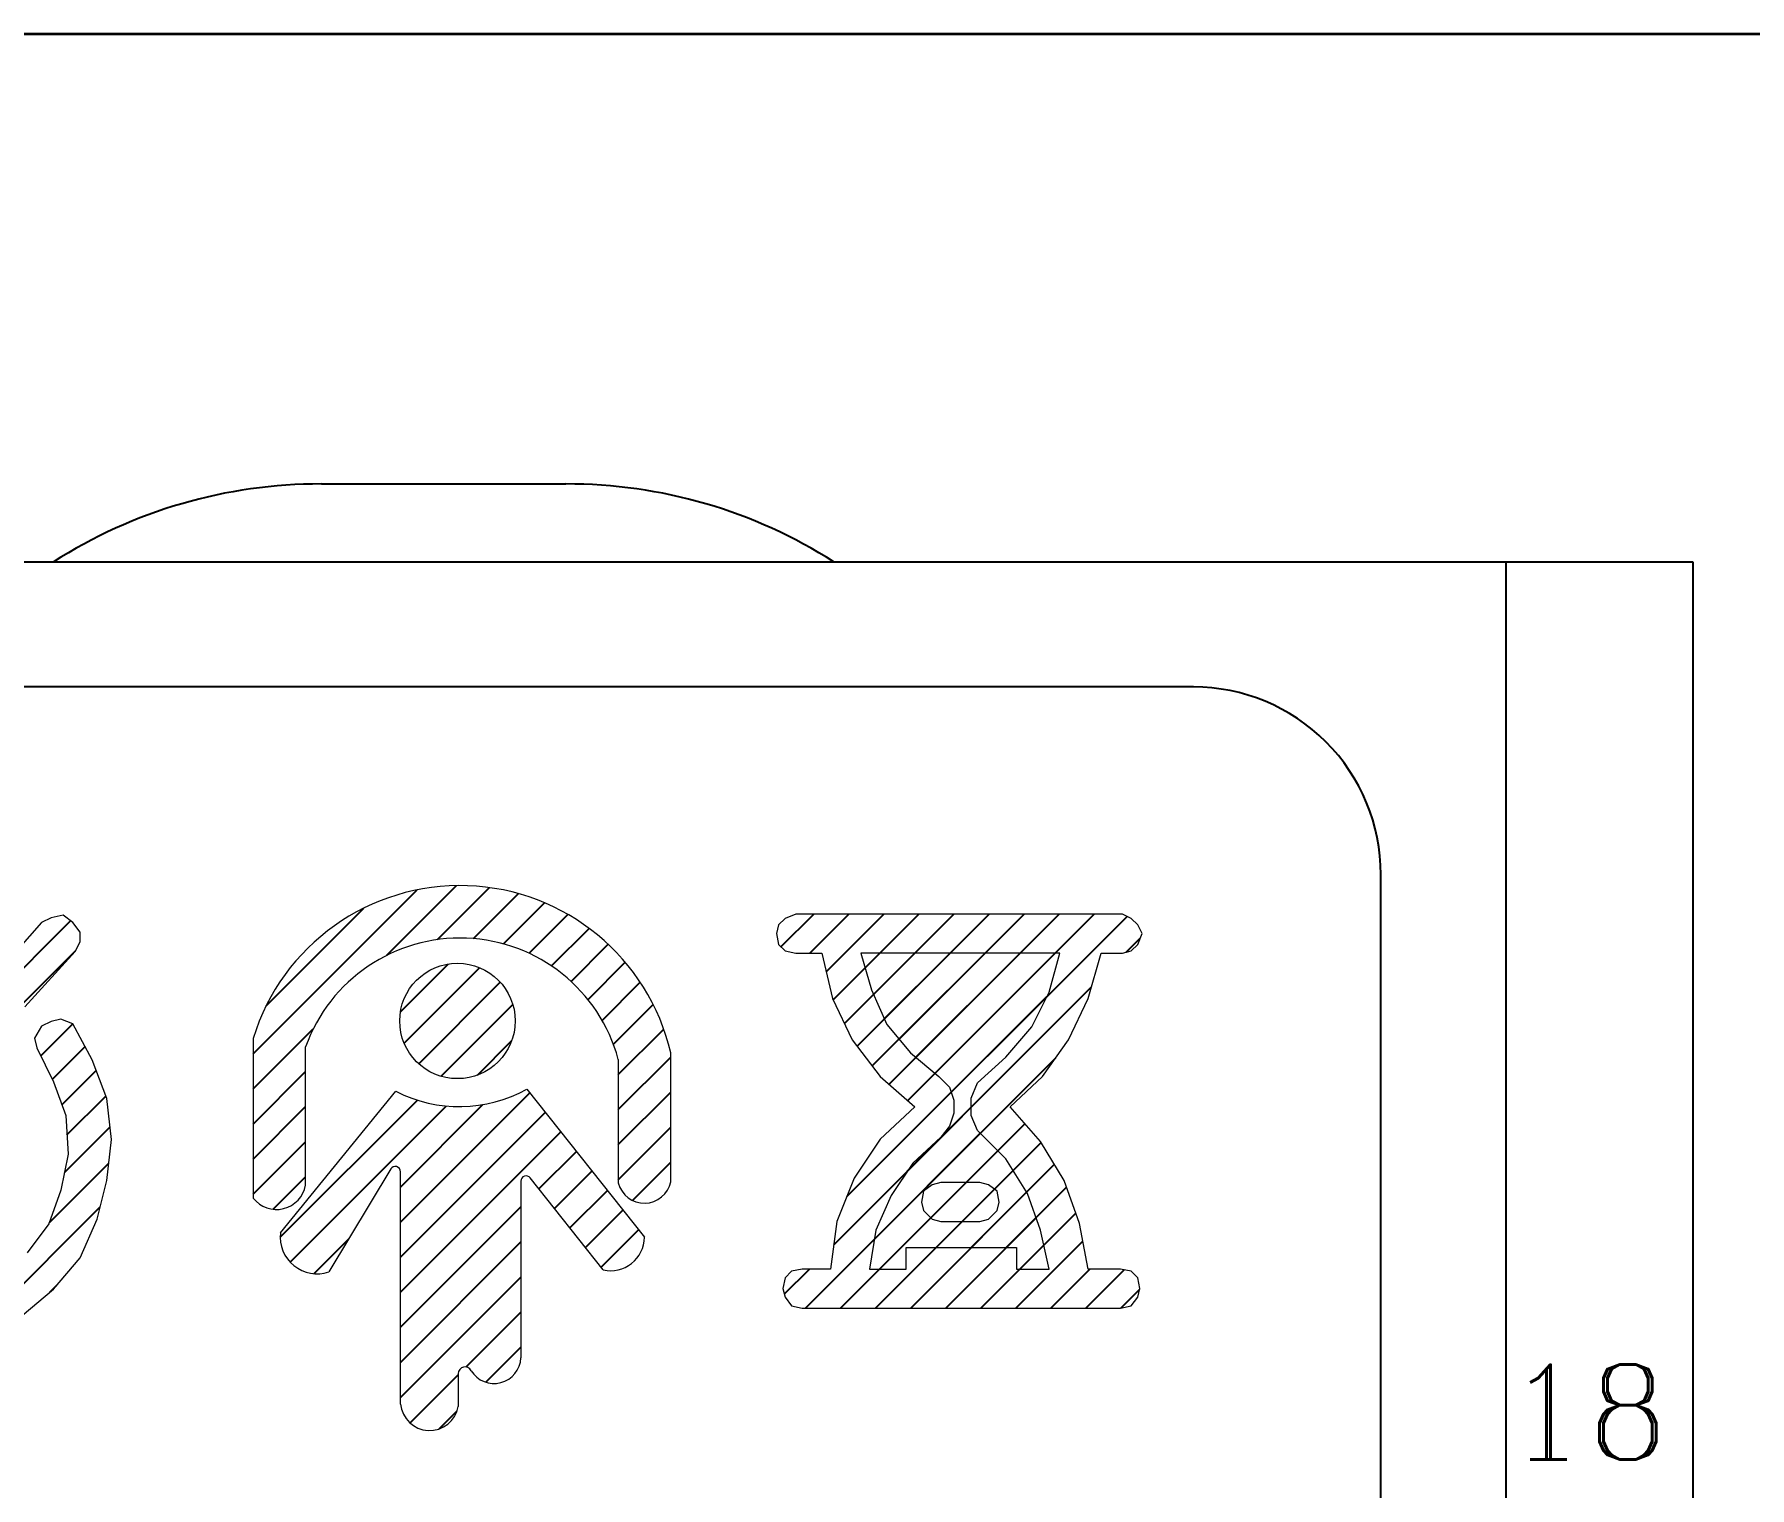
# Paper-space layout 'SW_Model_1' of a CAD drawing. Header units: millimetres. Extents: x 625 to 800, y 257 to 308.
# Drawn here: x 669.86 to 680.84, y 298.94 to 308.25 of the extents above; entities that cross this region are included whole.
import ezdxf

# ---------------------------------------------------------------- set-up
doc = ezdxf.new("R2010")
doc.units = ezdxf.units.MM
doc.layers.add('剖面线层1', color=4, linetype='Continuous')
doc.layers.add('粗实线层', color=7, linetype='Continuous', lineweight=25)
doc.styles.add('SLDTEXTSTYLE28', font='ROMANC')
pattern_1 = [(45, (0, 0), (-0.1122532015133644, 0.1122532015133644), [])]

psp = doc.layouts.new('SW_Model_1')

# ---------------------------------------------------------------- hatches: boundary and pattern name
at = {"layer": '剖面线层1'}
h = psp.add_hatch(dxfattribs=at)
h.set_pattern_fill('ANSI31', color=256, scale=0.05, style=0)
h.set_pattern_definition(pattern_1)
edge = h.paths.add_edge_path(flags=0)
edge.add_arc((672.5808559435153, 301.4112266116572), 1.049478072883991, 15.071295614240626, 160.3554940571211, ccw=False)
edge.add_line((673.5942351388941, 301.6841127268004), (673.5942351388941, 300.8924534734413))
edge.add_arc((673.76133738927, 300.9356080392299), 0.1725846998696723, 194.4803891999881, 348.1692289331917)
edge.add_line((673.9302559451359, 300.9002244256032), (673.9302559451359, 301.7254347905427))
edge.add_arc((672.5808559435153, 301.4112266116572), 1.385498879123334, 13.10777206546613, 162.9232961938481)
edge.add_line((671.2564402584186, 301.8180806851549), (671.2564402584185, 300.7955130057046))
edge.add_arc((671.4057911882776, 300.9125801847508), 0.18976412901185, 218.0907552798015, 349.6390315352145)
edge.add_line((671.5924610646604, 300.8784512833496), (671.5924610646604, 301.7640435456579))
h = psp.add_hatch(dxfattribs=at)
h.set_pattern_fill('ANSI31', color=256, scale=0.05, style=0)
h.set_pattern_definition(pattern_1)
h.paths.add_polyline_path([(669.0525434486145, 299.7808335794921), (669.3150234755916, 299.8271536271617), (669.5620639729788, 299.9043534634609), (669.7782239522867, 300.0433136064694), (669.9789444020042, 300.2131539028325), (670.1487843336425, 300.4138739878254), (670.2568646880213, 300.6609144852125), (670.3186246300056, 300.9079546178748), (670.3495047833603, 301.1704350095769), (670.3186246300056, 301.4329150365541), (670.2259845346666, 301.6799555339413), (670.1024642859732, 301.9115557722887), (670.0252644496738, 301.9424355609187), (669.9635041429646, 301.9269956666037), (669.9017442009801, 301.8961155132491), (669.8554241533108, 301.8189156769498), (669.8708640476257, 301.7571553702406), (669.9789444020042, 301.5409953909329), (670.0561442383035, 301.3248350469003), (670.0715844973432, 301.0777949142379), (670.0252644496738, 300.8461946758904), (669.9480642486498, 300.6300343318579), (669.8091041056412, 300.4447541411799), (669.6392638092781, 300.2749138448169), (669.4385437242853, 300.1513939608481), (669.2223833802528, 300.0896336541389), (668.9907831419052, 300.0587538655091), (668.759182903558, 300.0896336541389), (668.5275826652104, 300.166833855163), (668.3268625802177, 300.2903541038566), (668.1724625428942, 300.4601940354949), (668.0335023998856, 300.6609144852125), (667.9563021988616, 300.8770744645203), (667.925422045507, 301.1086747028677), (667.9563021988616, 301.3402749412151), (668.0335023998856, 301.5718751795627), (668.1415823895395, 301.7725956292803), (668.3114226859026, 301.9424355609187), (668.4967028765807, 302.081395703927), (668.728303114928, 302.1585959049511), (668.9599033532756, 302.1894760583058), (669.1915035916229, 302.1740357992661), (669.4076635709308, 302.1122758572816), (669.6238239149633, 302.0041958676277), (669.6855838569477, 301.9733157142732), (669.7473441636569, 301.988755608588), (669.7936642113262, 302.0196357619427), (670.1179045450128, 302.3747562489837), (670.1487843336425, 302.4365161909681), (670.1487843336425, 302.4982761329525), (670.1024642859732, 302.5600364396616), (670.0407043439888, 302.6063564873311), (669.9635041429646, 302.5909162282915), (669.9017442009801, 302.5600364396616), (669.6701439626328, 302.2975560479596), (669.4385437242853, 302.4056360376135), (669.1760633325832, 302.4673963443227), (668.9135833056062, 302.4673963443227), (668.6665428082188, 302.4365161909681), (668.4195026755566, 302.3438760956291), (668.1879024372089, 302.2049159526206), (668.0026222465311, 302.0196357619427), (667.8482222092077, 301.8189156769498), (667.724701960514, 301.5718751795627), (667.6629420185297, 301.3248350469003), (667.6629420185297, 301.0623546551982), (667.6938218071596, 300.7998746282209), (667.7864619024987, 300.5528341308338), (667.9099821511921, 300.336674151526), (668.0952623418701, 300.1359537018084), (668.2959824268629, 299.981553664485), (668.5430229242501, 299.8734736748311), (668.7900630569125, 299.796273473807)], flags=0)
h = psp.add_hatch(dxfattribs=at)
h.set_pattern_fill('ANSI31', color=256, scale=0.05, style=0)
h.set_pattern_definition(pattern_1)
h.paths.add_polyline_path([(676.8789948887103, 302.3781220902783), (676.9205674522696, 302.4196946538377), (676.9482826037569, 302.4889823688842), (676.9205674522696, 302.5444123445156), (676.8789948887103, 302.5859849080749), (676.8235649130789, 302.6137000595621), (674.7310793230407, 302.6137000595621), (674.6617916079941, 302.5859849080749), (674.6202190444349, 302.5444123445156), (674.6063616323628, 302.4889823688842), (674.6202190444349, 302.4196946538377), (674.6617916079941, 302.3781220902783), (674.7310793230407, 302.3642646782062), (674.897369577278, 302.3642646782062), (674.9666569649816, 302.0732567332909), (675.0913746556595, 301.8099639398629), (675.2715226493118, 301.5743859705791), (675.4932428791806, 301.3803805648546), (675.2715226493118, 301.172517747058), (675.1052323950746, 300.923082365702), (674.9943721164686, 300.645932160202), (674.9527995529095, 300.3410664758715), (674.7726518866, 300.3410664758715), (674.7033641715534, 300.3272090637994), (674.6617916079941, 300.2856365002402), (674.6479341959221, 300.2163487851936), (674.6617916079941, 300.1609188095621), (674.7033641715534, 300.1054888339307), (674.7726518866, 300.0916310945155), (676.8097075010068, 300.0916310945155), (676.8789948887103, 300.1054888339307), (676.9205674522696, 300.1609188095621), (676.9344251916847, 300.2163487851936), (676.9205674522696, 300.2856365002402), (676.8789948887103, 300.3272090637994), (676.8097075010068, 300.3410664758715), (676.6018446832102, 300.3410664758715), (676.5464143802358, 300.6320744207868), (676.4494118410449, 300.9092249536299), (676.2969789988798, 301.1586603349859), (676.1029739204984, 301.3803805648546), (676.3108367382949, 301.5743859705791), (676.4771269925322, 301.8099639398629), (676.6018446832102, 302.0732567332909), (676.6849898103288, 302.3642646782062), (676.8235649130789, 302.3642646782062)], flags=0)
h = psp.add_hatch(dxfattribs=at)
h.set_pattern_fill('ANSI31', color=256, scale=0.05, style=0)
h.set_pattern_definition(pattern_1)
h.paths.add_polyline_path([(675.8951111027019, 301.2279480500324), (675.8535385391423, 301.3249505892231), (675.8535385391423, 301.435810867829), (675.8951111027019, 301.5328134070197), (676.075258769011, 301.6991036612571), (676.2415490232484, 301.8931090669815), (676.3524093018542, 302.1148292968502), (676.4216966895578, 302.3642646782062), (675.1468049586339, 302.3642646782062), (675.2160923463374, 302.1286867089224), (675.3130952128712, 301.9069664790537), (675.4655277276934, 301.7268188127443), (675.6456757213458, 301.5743859705791), (675.7149631090492, 301.5050982555325), (675.7426782605365, 301.4219531284139), (675.7426782605365, 301.3388080012952), (675.7149631090492, 301.2556628741766), (675.6595331334179, 301.1863754864731), (675.4793854671084, 301.0200852322358), (675.3408100370153, 300.8122224144392), (675.2438074978247, 300.5905018572275), (675.2022349342652, 300.3410664758715), (675.4378129035491, 300.3410664758715), (675.4378129035491, 300.4796419059646), (676.1445464840576, 300.4796419059646), (676.1445464840576, 300.3410664758715), (676.3524093018542, 300.3410664758715), (676.2969789988798, 300.5905018572275), (676.2138338717612, 300.8260798265113), (676.075258769011, 301.04780005638)], flags=0)
h = psp.add_hatch(dxfattribs=at)
h.set_pattern_fill('ANSI31', color=256, scale=0.05, style=0)
h.set_pattern_definition(pattern_1)
edge = h.paths.add_edge_path(flags=0)
edge.add_arc((672.564528945239, 301.9302276459504), 0.3696179219998541, 0, 360)
h = psp.add_hatch(dxfattribs=at)
h.set_pattern_fill('ANSI31', color=256, scale=0.05, style=0)
h.set_pattern_definition(pattern_1)
edge = h.paths.add_edge_path(flags=0)
edge.add_arc((672.3857747707793, 299.4942983358012), 0.1867996254349615, 185.2855954899061, 349.5358756094223, ccw=False)
edge.add_line((672.1997694380401, 299.4770903070012), (672.1997694380401, 300.9647074363781))
edge.add_arc((672.1661673574158, 300.9647074363781), 0.03360208062416525, 0, 148.9771423613794)
edge.add_line((672.137371659175, 300.9820252764598), (671.7409149736094, 300.3228063998931))
edge.add_arc((671.6660000844284, 300.5475209994851), 0.2368731556989251, 173.6651875788878, 288.4372487317426, ccw=False)
edge.add_line((671.430573252917, 300.573657160168), (672.1707123207718, 301.4793279231669))
edge.add_arc((672.5774811744519, 302.2774993475879), 0.8958451445905984, 242.9954297044865, 298.8351877357564)
edge.add_line((673.0095399057608, 301.4927294604321), (673.7615349225384, 300.5444586427395))
edge.add_arc((673.5450939797535, 300.5469977761327), 0.2164558359389542, 257.5021626039267, 359.32787691718454, ccw=False)
edge.add_line((673.4982523385893, 300.3356710396201), (673.030591061606, 300.9253950825116))
edge.add_arc((673.004262803211, 300.9045163221997), 0.03360208062414521, 38.4150197604494, 180.0000000000977)
edge.add_line((672.9706607225868, 300.9045163221996), (672.9706607225868, 299.7731512188526))
edge.add_arc((672.7986593528997, 299.7808358051024), 0.1721729480495696, 211.7384143822844, 357.44187062673575, ccw=False)
edge.add_arc((672.6130543240964, 299.6711630321849), 0.04358792694860052, 25.99252303105424, 179.5573014940982)
edge.add_line((672.5694676982306, 299.6714998129793), (672.5694676982306, 299.4603718201085))
h = psp.add_hatch(dxfattribs=at)
h.set_pattern_fill('ANSI31', color=256, scale=0.05, style=0)
h.set_pattern_definition(pattern_1)
h.paths.add_polyline_path([(675.6595331334179, 300.8953675415579), (675.6041031577865, 300.8815098021427), (675.5486728548121, 300.8399372385833), (675.53481544274, 300.7706498508798), (675.5486728548121, 300.7152195479054), (675.6041031577865, 300.659789572274), (675.6595331334179, 300.645932160202), (675.9089685147737, 300.645932160202), (675.9643984904053, 300.659789572274), (676.0198287933797, 300.7152195479054), (676.0336862054518, 300.7706498508798), (676.0198287933797, 300.8399372385833), (675.9643984904053, 300.8815098021427), (675.9089685147737, 300.8953675415579)], flags=0)

# ---------------------------------------------------------------- linework, layer by layer
at = {"lineweight": 35}
psp.add_line((698.1165889992873, 308.2477880661006), (624.8550733625801, 308.2477880661006), dxfattribs=at)
at = {"color": 179, "linetype": 'Continuous', "lineweight": 25}
psp.add_line((671.6933571691535, 305.3684234858459), (673.2594231574946, 305.3684234858459), dxfattribs=at)
at = {"color": 7, "linetype": 'Continuous', "lineweight": 25}
for p, q in [((679.2763902534763, 304.8684242905088), (665.6763900731725, 304.8684242905088)), ((680.4763905433039, 304.8684242905088), (679.2763902534763, 304.8684242905088)), ((679.2763902534763, 304.8684242905088), (679.2763902534763, 276.8684234262416)), ((680.4763905433039, 276.8684234262416), (680.4763905433039, 304.8684242905088)), ((677.2763902534763, 304.0684242905088), (667.6763900731727, 304.0684242905088)), ((678.4763902534763, 278.8684234262415), (678.4763902534763, 302.8684242905088))]:
    psp.add_line(p, q, dxfattribs=at)
at = {"color": 7, "linetype": 'Continuous', "lineweight": 18}
for p, q in [((669.9635041429646, 302.5909162282915), (669.9017442009801, 302.5600364396616)), ((669.9635041429646, 302.5909162282915), (669.9017442009801, 302.5600364396616)), ((670.0407043439888, 302.6063564873311), (669.9635041429646, 302.5909162282915)), ((670.0407043439888, 302.6063564873311), (669.9635041429646, 302.5909162282915)), ((670.1024642859732, 302.5600364396616), (670.0407043439888, 302.6063564873311)), ((670.1024642859732, 302.5600364396616), (670.0407043439888, 302.6063564873311)), ((674.6617916079941, 302.5859849080749), (674.6202190444349, 302.5444123445156)), ((674.6617916079941, 302.5859849080749), (674.6202190444349, 302.5444123445156)), ((674.7310793230407, 302.6137000595621), (674.6617916079941, 302.5859849080749)), ((674.7310793230407, 302.6137000595621), (674.6617916079941, 302.5859849080749)), ((676.8235649130789, 302.6137000595621), (674.7310793230407, 302.6137000595621)), ((676.8235649130789, 302.6137000595621), (674.7310793230407, 302.6137000595621)), ((676.8789948887103, 302.5859849080749), (676.8235649130789, 302.6137000595621)), ((676.8789948887103, 302.5859849080749), (676.8235649130789, 302.6137000595621)), ((676.9205674522696, 302.5444123445156), (676.8789948887103, 302.5859849080749)), ((676.9205674522696, 302.5444123445156), (676.8789948887103, 302.5859849080749)), ((669.9017442009801, 302.5600364396616), (669.6701439626328, 302.2975560479596)), ((669.9017442009801, 302.5600364396616), (669.6701439626328, 302.2975560479596)), ((670.1487843336425, 302.4982761329525), (670.1024642859732, 302.5600364396616)), ((670.1487843336425, 302.4982761329525), (670.1024642859732, 302.5600364396616)), ((670.1487843336425, 302.4365161909681), (670.1487843336425, 302.4982761329525)), ((670.1487843336425, 302.4365161909681), (670.1487843336425, 302.4982761329525)), ((674.6202190444349, 302.5444123445156), (674.6063616323628, 302.4889823688842)), ((674.6202190444349, 302.5444123445156), (674.6063616323628, 302.4889823688842)), ((674.6063616323628, 302.4889823688842), (674.6202190444349, 302.4196946538377)), ((674.6063616323628, 302.4889823688842), (674.6202190444349, 302.4196946538377)), ((676.9482826037569, 302.4889823688842), (676.9205674522696, 302.5444123445156)), ((676.9482826037569, 302.4889823688842), (676.9205674522696, 302.5444123445156)), ((676.9205674522696, 302.4196946538377), (676.9482826037569, 302.4889823688842)), ((676.9205674522696, 302.4196946538377), (676.9482826037569, 302.4889823688842)), ((669.7936642113262, 302.0196357619427), (670.1179045450128, 302.3747562489837)), ((669.7936642113262, 302.0196357619427), (670.1179045450128, 302.3747562489837)), ((670.1179045450128, 302.3747562489837), (670.1487843336425, 302.4365161909681)), ((670.1179045450128, 302.3747562489837), (670.1487843336425, 302.4365161909681)), ((674.6202190444349, 302.4196946538377), (674.6617916079941, 302.3781220902783)), ((674.6202190444349, 302.4196946538377), (674.6617916079941, 302.3781220902783)), ((674.6617916079941, 302.3781220902783), (674.7310793230407, 302.3642646782062)), ((674.6617916079941, 302.3781220902783), (674.7310793230407, 302.3642646782062)), ((674.7310793230407, 302.3642646782062), (674.897369577278, 302.3642646782062)), ((674.7310793230407, 302.3642646782062), (674.897369577278, 302.3642646782062)), ((674.897369577278, 302.3642646782062), (674.9666569649816, 302.0732567332909)), ((674.897369577278, 302.3642646782062), (674.9666569649816, 302.0732567332909)), ((676.4216966895578, 302.3642646782062), (675.1468049586339, 302.3642646782062)), ((675.1468049586339, 302.3642646782062), (675.2160923463374, 302.1286867089224)), ((676.4216966895578, 302.3642646782062), (675.1468049586339, 302.3642646782062)), ((675.1468049586339, 302.3642646782062), (675.2160923463374, 302.1286867089224)), ((676.3524093018542, 302.1148292968502), (676.4216966895578, 302.3642646782062)), ((676.3524093018542, 302.1148292968502), (676.4216966895578, 302.3642646782062)), ((676.6018446832102, 302.0732567332909), (676.6849898103288, 302.3642646782062)), ((676.6018446832102, 302.0732567332909), (676.6849898103288, 302.3642646782062)), ((676.6849898103288, 302.3642646782062), (676.8235649130789, 302.3642646782062)), ((676.6849898103288, 302.3642646782062), (676.8235649130789, 302.3642646782062)), ((676.8235649130789, 302.3642646782062), (676.8789948887103, 302.3781220902783)), ((676.8235649130789, 302.3642646782062), (676.8789948887103, 302.3781220902783)), ((676.8789948887103, 302.3781220902783), (676.9205674522696, 302.4196946538377)), ((676.8789948887103, 302.3781220902783), (676.9205674522696, 302.4196946538377)), ((674.9666569649816, 302.0732567332909), (675.0913746556595, 301.8099639398629)), ((674.9666569649816, 302.0732567332909), (675.0913746556595, 301.8099639398629)), ((675.2160923463374, 302.1286867089224), (675.3130952128712, 301.9069664790537)), ((675.2160923463374, 302.1286867089224), (675.3130952128712, 301.9069664790537)), ((676.2415490232484, 301.8931090669815), (676.3524093018542, 302.1148292968502)), ((676.2415490232484, 301.8931090669815), (676.3524093018542, 302.1148292968502)), ((676.4771269925322, 301.8099639398629), (676.6018446832102, 302.0732567332909)), ((676.4771269925322, 301.8099639398629), (676.6018446832102, 302.0732567332909)), ((669.9635041429646, 301.9269956666037), (669.9017442009801, 301.8961155132491)), ((669.9635041429646, 301.9269956666037), (669.9017442009801, 301.8961155132491)), ((670.0252644496738, 301.9424355609187), (669.9635041429646, 301.9269956666037)), ((670.0252644496738, 301.9424355609187), (669.9635041429646, 301.9269956666037)), ((670.1024642859732, 301.9115557722887), (670.0252644496738, 301.9424355609187)), ((670.1024642859732, 301.9115557722887), (670.0252644496738, 301.9424355609187)), ((669.9017442009801, 301.8961155132491), (669.8554241533108, 301.8189156769498)), ((669.9017442009801, 301.8961155132491), (669.8554241533108, 301.8189156769498)), ((669.8554241533108, 301.8189156769498), (669.8708640476257, 301.7571553702406)), ((669.8554241533108, 301.8189156769498), (669.8708640476257, 301.7571553702406)), ((670.2259845346666, 301.6799555339413), (670.1024642859732, 301.9115557722887)), ((670.2259845346666, 301.6799555339413), (670.1024642859732, 301.9115557722887)), ((671.2564402584186, 301.8180806851549), (671.2564402584185, 300.7955130057046)), ((671.2564402584186, 301.8180806851549), (671.2564402584185, 300.7955130057046)), ((675.3130952128712, 301.9069664790537), (675.4655277276934, 301.7268188127443)), ((675.3130952128712, 301.9069664790537), (675.4655277276934, 301.7268188127443)), ((676.075258769011, 301.6991036612571), (676.2415490232484, 301.8931090669815)), ((676.075258769011, 301.6991036612571), (676.2415490232484, 301.8931090669815)), ((669.8708640476257, 301.7571553702406), (669.9789444020042, 301.5409953909329)), ((669.8708640476257, 301.7571553702406), (669.9789444020042, 301.5409953909329)), ((671.5924610646604, 300.8784512833496), (671.5924610646604, 301.7640435456579)), ((671.5924610646604, 300.8784512833496), (671.5924610646604, 301.7640435456579)), ((673.9302559451359, 300.9002244256032), (673.9302559451359, 301.7254347905427)), ((673.9302559451359, 300.9002244256032), (673.9302559451359, 301.7254347905427)), ((675.0913746556595, 301.8099639398629), (675.2715226493118, 301.5743859705791)), ((675.0913746556595, 301.8099639398629), (675.2715226493118, 301.5743859705791)), ((675.4655277276934, 301.7268188127443), (675.6456757213458, 301.5743859705791)), ((675.4655277276934, 301.7268188127443), (675.6456757213458, 301.5743859705791)), ((676.3108367382949, 301.5743859705791), (676.4771269925322, 301.8099639398629)), ((676.3108367382949, 301.5743859705791), (676.4771269925322, 301.8099639398629)), ((670.3186246300056, 301.4329150365541), (670.2259845346666, 301.6799555339413)), ((670.3186246300056, 301.4329150365541), (670.2259845346666, 301.6799555339413)), ((673.5942351388941, 301.6841127268004), (673.5942351388941, 300.8924534734413)), ((673.5942351388941, 301.6841127268004), (673.5942351388941, 300.8924534734413)), ((675.8951111027019, 301.5328134070197), (676.075258769011, 301.6991036612571)), ((675.8951111027019, 301.5328134070197), (676.075258769011, 301.6991036612571)), ((669.9789444020042, 301.5409953909329), (670.0561442383035, 301.3248350469003)), ((669.9789444020042, 301.5409953909329), (670.0561442383035, 301.3248350469003)), ((673.0095399057608, 301.4927294604321), (673.7615349225384, 300.5444586427395)), ((673.0095399057608, 301.4927294604321), (673.7615349225384, 300.5444586427395)), ((675.2715226493118, 301.5743859705791), (675.4932428791806, 301.3803805648546)), ((675.2715226493118, 301.5743859705791), (675.4932428791806, 301.3803805648546)), ((675.6456757213458, 301.5743859705791), (675.7149631090492, 301.5050982555325)), ((675.6456757213458, 301.5743859705791), (675.7149631090492, 301.5050982555325)), ((675.7149631090492, 301.5050982555325), (675.7426782605365, 301.4219531284139)), ((675.7149631090492, 301.5050982555325), (675.7426782605365, 301.4219531284139)), ((675.8535385391423, 301.435810867829), (675.8951111027019, 301.5328134070197)), ((675.8535385391423, 301.435810867829), (675.8951111027019, 301.5328134070197)), ((676.1029739204984, 301.3803805648546), (676.3108367382949, 301.5743859705791)), ((676.1029739204984, 301.3803805648546), (676.3108367382949, 301.5743859705791)), ((670.3495047833603, 301.1704350095769), (670.3186246300056, 301.4329150365541)), ((670.3495047833603, 301.1704350095769), (670.3186246300056, 301.4329150365541)), ((671.430573252917, 300.573657160168), (672.1707123207718, 301.4793279231669)), ((671.430573252917, 300.573657160168), (672.1707123207718, 301.4793279231669)), ((675.4932428791806, 301.3803805648546), (675.2715226493118, 301.172517747058)), ((675.4932428791806, 301.3803805648546), (675.2715226493118, 301.172517747058)), ((675.7426782605365, 301.4219531284139), (675.7426782605365, 301.3388080012952)), ((675.7426782605365, 301.4219531284139), (675.7426782605365, 301.3388080012952)), ((675.8535385391423, 301.3249505892231), (675.8535385391423, 301.435810867829)), ((675.8535385391423, 301.3249505892231), (675.8535385391423, 301.435810867829)), ((676.2969789988798, 301.1586603349859), (676.1029739204984, 301.3803805648546)), ((676.2969789988798, 301.1586603349859), (676.1029739204984, 301.3803805648546)), ((670.0561442383035, 301.3248350469003), (670.0715844973432, 301.0777949142379)), ((670.0561442383035, 301.3248350469003), (670.0715844973432, 301.0777949142379)), ((675.7426782605365, 301.3388080012952), (675.7149631090492, 301.2556628741766)), ((675.7426782605365, 301.3388080012952), (675.7149631090492, 301.2556628741766)), ((675.8951111027019, 301.2279480500324), (675.8535385391423, 301.3249505892231)), ((675.8951111027019, 301.2279480500324), (675.8535385391423, 301.3249505892231)), ((670.3186246300056, 300.9079546178748), (670.3495047833603, 301.1704350095769)), ((670.3186246300056, 300.9079546178748), (670.3495047833603, 301.1704350095769)), ((675.2715226493118, 301.172517747058), (675.1052323950746, 300.923082365702)), ((675.2715226493118, 301.172517747058), (675.1052323950746, 300.923082365702)), ((675.6595331334179, 301.1863754864731), (675.4793854671084, 301.0200852322358)), ((675.6595331334179, 301.1863754864731), (675.4793854671084, 301.0200852322358)), ((675.7149631090492, 301.2556628741766), (675.6595331334179, 301.1863754864731)), ((675.7149631090492, 301.2556628741766), (675.6595331334179, 301.1863754864731)), ((676.075258769011, 301.04780005638), (675.8951111027019, 301.2279480500324)), ((676.075258769011, 301.04780005638), (675.8951111027019, 301.2279480500324)), ((676.4494118410449, 300.9092249536299), (676.2969789988798, 301.1586603349859)), ((676.4494118410449, 300.9092249536299), (676.2969789988798, 301.1586603349859)), ((670.0715844973432, 301.0777949142379), (670.0252644496738, 300.8461946758904)), ((670.0715844973432, 301.0777949142379), (670.0252644496738, 300.8461946758904)), ((676.2138338717612, 300.8260798265113), (676.075258769011, 301.04780005638)), ((676.2138338717612, 300.8260798265113), (676.075258769011, 301.04780005638)), ((672.137371659175, 300.9820252764598), (671.7409149736094, 300.3228063998931)), ((672.137371659175, 300.9820252764598), (671.7409149736094, 300.3228063998931)), ((672.1997694380401, 299.4770903070012), (672.1997694380401, 300.9647074363781)), ((672.1997694380401, 299.4770903070012), (672.1997694380401, 300.9647074363781)), ((675.4793854671084, 301.0200852322358), (675.3408100370153, 300.8122224144392)), ((675.4793854671084, 301.0200852322358), (675.3408100370153, 300.8122224144392)), ((670.0252644496738, 300.8461946758904), (669.9480642486498, 300.6300343318579)), ((670.0252644496738, 300.8461946758904), (669.9480642486498, 300.6300343318579)), ((670.2568646880213, 300.6609144852125), (670.3186246300056, 300.9079546178748)), ((670.2568646880213, 300.6609144852125), (670.3186246300056, 300.9079546178748)), ((672.9706607225868, 300.9045163221996), (672.9706607225868, 299.7731512188526)), ((672.9706607225868, 300.9045163221996), (672.9706607225868, 299.7731512188526)), ((673.4982523385893, 300.3356710396201), (673.030591061606, 300.9253950825116)), ((673.4982523385893, 300.3356710396201), (673.030591061606, 300.9253950825116)), ((675.1052323950746, 300.923082365702), (674.9943721164686, 300.645932160202)), ((675.1052323950746, 300.923082365702), (674.9943721164686, 300.645932160202)), ((675.5486728548121, 300.8399372385833), (675.53481544274, 300.7706498508798)), ((675.5486728548121, 300.8399372385833), (675.53481544274, 300.7706498508798)), ((675.6041031577865, 300.8815098021427), (675.5486728548121, 300.8399372385833)), ((675.6041031577865, 300.8815098021427), (675.5486728548121, 300.8399372385833)), ((675.6595331334179, 300.8953675415579), (675.6041031577865, 300.8815098021427)), ((675.6595331334179, 300.8953675415579), (675.6041031577865, 300.8815098021427)), ((675.9089685147737, 300.8953675415579), (675.6595331334179, 300.8953675415579)), ((675.9089685147737, 300.8953675415579), (675.6595331334179, 300.8953675415579)), ((675.9643984904053, 300.8815098021427), (675.9089685147737, 300.8953675415579)), ((675.9643984904053, 300.8815098021427), (675.9089685147737, 300.8953675415579)), ((676.0198287933797, 300.8399372385833), (675.9643984904053, 300.8815098021427)), ((676.0198287933797, 300.8399372385833), (675.9643984904053, 300.8815098021427)), ((676.0336862054518, 300.7706498508798), (676.0198287933797, 300.8399372385833)), ((676.0336862054518, 300.7706498508798), (676.0198287933797, 300.8399372385833)), ((676.5464143802358, 300.6320744207868), (676.4494118410449, 300.9092249536299)), ((676.5464143802358, 300.6320744207868), (676.4494118410449, 300.9092249536299)), ((675.3408100370153, 300.8122224144392), (675.2438074978247, 300.5905018572275)), ((675.3408100370153, 300.8122224144392), (675.2438074978247, 300.5905018572275)), ((675.53481544274, 300.7706498508798), (675.5486728548121, 300.7152195479054)), ((675.53481544274, 300.7706498508798), (675.5486728548121, 300.7152195479054)), ((676.0198287933797, 300.7152195479054), (676.0336862054518, 300.7706498508798)), ((676.0198287933797, 300.7152195479054), (676.0336862054518, 300.7706498508798)), ((676.2969789988798, 300.5905018572275), (676.2138338717612, 300.8260798265113)), ((676.2969789988798, 300.5905018572275), (676.2138338717612, 300.8260798265113)), ((669.9480642486498, 300.6300343318579), (669.8091041056412, 300.4447541411799)), ((669.9480642486498, 300.6300343318579), (669.8091041056412, 300.4447541411799)), ((670.1487843336425, 300.4138739878254), (670.2568646880213, 300.6609144852125)), ((670.1487843336425, 300.4138739878254), (670.2568646880213, 300.6609144852125)), ((674.9943721164686, 300.645932160202), (674.9527995529095, 300.3410664758715)), ((674.9943721164686, 300.645932160202), (674.9527995529095, 300.3410664758715)), ((675.5486728548121, 300.7152195479054), (675.6041031577865, 300.659789572274)), ((675.5486728548121, 300.7152195479054), (675.6041031577865, 300.659789572274)), ((675.6041031577865, 300.659789572274), (675.6595331334179, 300.645932160202)), ((675.6041031577865, 300.659789572274), (675.6595331334179, 300.645932160202)), ((675.6595331334179, 300.645932160202), (675.9089685147737, 300.645932160202)), ((675.6595331334179, 300.645932160202), (675.9089685147737, 300.645932160202)), ((675.9089685147737, 300.645932160202), (675.9643984904053, 300.659789572274)), ((675.9089685147737, 300.645932160202), (675.9643984904053, 300.659789572274)), ((675.9643984904053, 300.659789572274), (676.0198287933797, 300.7152195479054)), ((675.9643984904053, 300.659789572274), (676.0198287933797, 300.7152195479054)), ((676.6018446832102, 300.3410664758715), (676.5464143802358, 300.6320744207868)), ((676.6018446832102, 300.3410664758715), (676.5464143802358, 300.6320744207868)), ((675.2438074978247, 300.5905018572275), (675.2022349342652, 300.3410664758715)), ((675.2438074978247, 300.5905018572275), (675.2022349342652, 300.3410664758715)), ((676.3524093018542, 300.3410664758715), (676.2969789988798, 300.5905018572275)), ((676.3524093018542, 300.3410664758715), (676.2969789988798, 300.5905018572275)), ((669.9789444020042, 300.2131539028325), (670.1487843336425, 300.4138739878254)), ((669.9789444020042, 300.2131539028325), (670.1487843336425, 300.4138739878254)), ((675.4378129035491, 300.3410664758715), (675.4378129035491, 300.4796419059646)), ((675.4378129035491, 300.4796419059646), (676.1445464840576, 300.4796419059646)), ((675.4378129035491, 300.3410664758715), (675.4378129035491, 300.4796419059646)), ((675.4378129035491, 300.4796419059646), (676.1445464840576, 300.4796419059646)), ((676.1445464840576, 300.4796419059646), (676.1445464840576, 300.3410664758715)), ((676.1445464840576, 300.4796419059646), (676.1445464840576, 300.3410664758715)), ((674.6617916079941, 300.2856365002402), (674.6479341959221, 300.2163487851936)), ((674.6617916079941, 300.2856365002402), (674.6479341959221, 300.2163487851936)), ((674.7033641715534, 300.3272090637994), (674.6617916079941, 300.2856365002402)), ((674.7033641715534, 300.3272090637994), (674.6617916079941, 300.2856365002402)), ((674.7726518866, 300.3410664758715), (674.7033641715534, 300.3272090637994)), ((674.7726518866, 300.3410664758715), (674.7033641715534, 300.3272090637994)), ((674.9527995529095, 300.3410664758715), (674.7726518866, 300.3410664758715)), ((674.9527995529095, 300.3410664758715), (674.7726518866, 300.3410664758715)), ((675.2022349342652, 300.3410664758715), (675.4378129035491, 300.3410664758715)), ((675.2022349342652, 300.3410664758715), (675.4378129035491, 300.3410664758715)), ((676.1445464840576, 300.3410664758715), (676.3524093018542, 300.3410664758715)), ((676.1445464840576, 300.3410664758715), (676.3524093018542, 300.3410664758715)), ((676.8097075010068, 300.3410664758715), (676.6018446832102, 300.3410664758715)), ((676.8097075010068, 300.3410664758715), (676.6018446832102, 300.3410664758715)), ((676.8789948887103, 300.3272090637994), (676.8097075010068, 300.3410664758715)), ((676.8789948887103, 300.3272090637994), (676.8097075010068, 300.3410664758715)), ((676.9205674522696, 300.2856365002402), (676.8789948887103, 300.3272090637994)), ((676.9205674522696, 300.2856365002402), (676.8789948887103, 300.3272090637994)), ((676.9344251916847, 300.2163487851936), (676.9205674522696, 300.2856365002402)), ((676.9344251916847, 300.2163487851936), (676.9205674522696, 300.2856365002402)), ((669.7782239522867, 300.0433136064694), (669.9789444020042, 300.2131539028325)), ((669.7782239522867, 300.0433136064694), (669.9789444020042, 300.2131539028325)), ((674.6479341959221, 300.2163487851936), (674.6617916079941, 300.1609188095621)), ((674.6479341959221, 300.2163487851936), (674.6617916079941, 300.1609188095621)), ((676.9205674522696, 300.1609188095621), (676.9344251916847, 300.2163487851936)), ((676.9205674522696, 300.1609188095621), (676.9344251916847, 300.2163487851936)), ((674.6617916079941, 300.1609188095621), (674.7033641715534, 300.1054888339307)), ((674.6617916079941, 300.1609188095621), (674.7033641715534, 300.1054888339307)), ((674.7033641715534, 300.1054888339307), (674.7726518866, 300.0916310945155)), ((674.7033641715534, 300.1054888339307), (674.7726518866, 300.0916310945155)), ((674.7726518866, 300.0916310945155), (676.8097075010068, 300.0916310945155)), ((674.7726518866, 300.0916310945155), (676.8097075010068, 300.0916310945155)), ((676.8097075010068, 300.0916310945155), (676.8789948887103, 300.1054888339307)), ((676.8097075010068, 300.0916310945155), (676.8789948887103, 300.1054888339307)), ((676.8789948887103, 300.1054888339307), (676.9205674522696, 300.1609188095621)), ((676.8789948887103, 300.1054888339307), (676.9205674522696, 300.1609188095621)), ((672.5694676982306, 299.6714998129793), (672.5694676982306, 299.4603718201085)), ((672.5694676982306, 299.6714998129793), (672.5694676982306, 299.4603718201085))]:
    psp.add_line(p, q, dxfattribs=at)
psp.add_circle((672.564528945239, 301.9302276459504), 0.3696179219998612, dxfattribs=at)
psp.add_circle((672.564528945239, 301.9302276459504), 0.3696179219998612, dxfattribs=at)
at = {"color": 179, "linetype": 'Continuous', "lineweight": 25}
for centre, radius, start, end in [((671.6871582956614, 302.1917343092574), 3.176695224708757, 89.88819528185441, 122.5841061537419), ((673.2656220309866, 302.1917343092572), 3.17669522470901, 57.41589384625853, 90.11180471814558)]:
    psp.add_arc(centre, radius, start, end, dxfattribs=at)
at = {"color": 7, "linetype": 'Continuous', "lineweight": 25}
psp.add_arc((677.2763902534764, 302.8684242905088), 1.199999999999989, 0, 90.00000000000543, dxfattribs=at)
at = {"color": 7, "linetype": 'Continuous', "lineweight": 18}
for centre, radius, start, end in [((672.5808559435153, 301.4112266116572), 1.385498879123349, 13.10777206546613, 162.9232961938481), ((672.5808559435153, 301.4112266116572), 1.385498879123349, 13.10777206546613, 162.9232961938481), ((672.5808559435153, 301.4112266116572), 1.049478072884078, 15.0712956142414, 160.3554940571219), ((672.5808559435153, 301.4112266116572), 1.049478072884078, 15.0712956142414, 160.3554940571219), ((672.5774811744519, 302.2774993475879), 0.8958451445907053, 242.9954297044865, 298.8351877357546), ((672.5774811744519, 302.2774993475879), 0.8958451445907053, 242.9954297044865, 298.8351877357546), ((672.1661673574158, 300.9647074363781), 0.03360208062429137, 0, 148.9771423613794), ((672.1661673574158, 300.9647074363781), 0.03360208062429137, 0, 148.9771423613794), ((673.004262803211, 300.9045163221997), 0.03360208062420313, 38.4150197604494, 180.0000000000977), ((673.004262803211, 300.9045163221997), 0.03360208062420313, 38.4150197604494, 180.0000000000977), ((671.4057911882776, 300.9125801847508), 0.1897641290118339, 218.0907552798015, 349.6390315352145), ((671.4057911882776, 300.9125801847508), 0.1897641290118339, 218.0907552798015, 349.6390315352145), ((673.76133738927, 300.9356080392299), 0.1725846998696682, 194.4803891999881, 348.1692289331917), ((673.76133738927, 300.9356080392299), 0.1725846998696682, 194.4803891999881, 348.1692289331917), ((671.6660000844284, 300.5475209994851), 0.2368731556989161, 173.6651875788885, 288.4372487317434), ((671.6660000844284, 300.5475209994851), 0.2368731556989161, 173.6651875788885, 288.4372487317434), ((673.5450939797535, 300.5469977761327), 0.2164558359389633, 257.5021626039275, 359.3278769171853), ((673.5450939797535, 300.5469977761327), 0.2164558359389633, 257.5021626039275, 359.3278769171853), ((672.7986593528997, 299.7808358051024), 0.1721729480495824, 211.7384143822852, 357.4418706267365), ((672.7986593528997, 299.7808358051024), 0.1721729480495824, 211.7384143822852, 357.4418706267365), ((672.6130543240964, 299.6711630321849), 0.04358792694860965, 25.99252303105424, 179.5573014940982), ((672.6130543240964, 299.6711630321849), 0.04358792694860965, 25.99252303105424, 179.5573014940982), ((672.3857747707793, 299.4942983358012), 0.1867996254350159, 185.2855954899069, 349.5358756094232), ((672.3857747707793, 299.4942983358012), 0.1867996254350159, 185.2855954899069, 349.5358756094232)]:
    psp.add_arc(centre, radius, start, end, dxfattribs=at)

# ---------------------------------------------------------------- texts
at = {"layer": '粗实线层', "insert": (679.2763902534763, 299.7299515450193), "char_height": 0.6080000000000001, "attachment_point": 1, "style": 'SLDTEXTSTYLE28'}
psp.add_mtext('18', dxfattribs=at)

doc.saveas('drawing.dxf')
